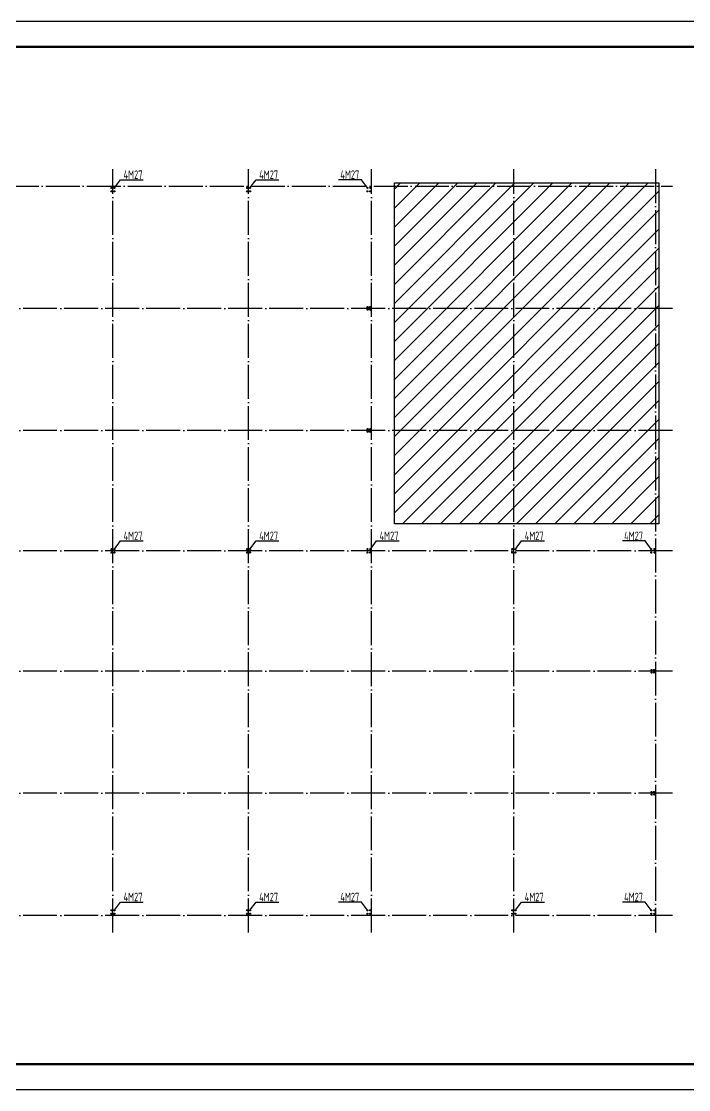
# Model space of a CAD drawing. Extents: x 32461 to 372567, y -698896 to 182569.
# Drawn here: x 115691 to 155054, y -140228 to -77228 of the extents above; entities that cross this region are included whole.
import ezdxf

# ---------------------------------------------------------------- set-up
doc = ezdxf.new("R2010")
doc.units = 0
doc.header["$LTSCALE"] = 1000
doc.header["$MEASUREMENT"] = 0
doc.linetypes.add('DASH', pattern=[0.35, 0.25, -0.1])
doc.linetypes.add('DOTE', pattern=[2.42, 2, -0.2, 0.02, -0.2])
for name, color, linetype in [('DOTE', 252, 'CONTINUOUS'), ('PUB_HATCH', 8, 'CONTINUOUS'), ('PUB_TITLE', 4, 'CONTINUOUS'), ('R', 1, 'CONTINUOUS'), ('REIN', 1, 'CONTINUOUS'), ('WALL', 6, 'CONTINUOUS'), ('锚栓', 60, 'CONTINUOUS')]:
    doc.layers.add(name, color=color, linetype=linetype)
doc.styles.add('TSSD_REIN', font='atssdeng.shx', dxfattribs={"width": 0.7, "bigfont": 'atssdchn.shx'})

msp = doc.modelspace()

# ---------------------------------------------------------------- hatches: boundary and pattern name
at = {"layer": 'PUB_HATCH'}
h = msp.add_hatch(dxfattribs=at)
h.set_pattern_fill('ANSI31', color=256, scale=500, style=0)
h.set_pattern_definition([(45, (0, -75520.94), (-561.266, 561.266), [])])
h.paths.add_polyline_path([(137693.1, -86751.5), (153293.1, -86751.5), (153293.1, -106851.5), (137693.1, -106851.5)])
h = msp.add_hatch(dxfattribs=at)
h.set_pattern_fill('ANSI31', color=256, angle=-90, style=0)
h.set_pattern_definition([(315, (20721.5083, 13330.3366), (1.122532015, 1.122532015), [])])
h.paths.add_polyline_path([(120977.1, -87051.5, 1), (121039.1, -87051.5, 1)])
h = msp.add_hatch(dxfattribs=at)
h.set_pattern_fill('ANSI31', color=256, angle=-90, style=0)
h.set_pattern_definition([(315, (20721.5083, 13130.3366), (1.122532015, 1.122532015), [])])
h.paths.add_polyline_path([(120977.1, -87251.5, 1), (121039.1, -87251.5, 1)])
h = msp.add_hatch(dxfattribs=at)
h.set_pattern_fill('ANSI31', color=256, angle=-90, style=0)
h.set_pattern_definition([(315, (20891.5083, 13330.3366), (1.122532015, 1.122532015), [])])
h.paths.add_polyline_path([(121147.1, -87051.5, 1), (121209.1, -87051.5, 1)])
h = msp.add_hatch(dxfattribs=at)
h.set_pattern_fill('ANSI31', color=256, angle=-90, style=0)
h.set_pattern_definition([(315, (20891.5083, 13130.3366), (1.122532015, 1.122532015), [])])
h.paths.add_polyline_path([(121147.1, -87251.5, 1), (121209.1, -87251.5, 1)])
h = msp.add_hatch(dxfattribs=at)
h.set_pattern_fill('ANSI31', color=256, angle=-90, style=0)
h.set_pattern_definition([(315, (28721.5083, 13330.3366), (1.122532015, 1.122532015), [])])
h.paths.add_polyline_path([(128977.1, -87051.5, 1), (129039.1, -87051.5, 1)])
h = msp.add_hatch(dxfattribs=at)
h.set_pattern_fill('ANSI31', color=256, angle=-90, style=0)
h.set_pattern_definition([(315, (28721.5083, 13130.3366), (1.122532015, 1.122532015), [])])
h.paths.add_polyline_path([(128977.1, -87251.5, 1), (129039.1, -87251.5, 1)])
h = msp.add_hatch(dxfattribs=at)
h.set_pattern_fill('ANSI31', color=256, angle=-90, style=0)
h.set_pattern_definition([(315, (28891.5083, 13330.3366), (1.122532015, 1.122532015), [])])
h.paths.add_polyline_path([(129147.1, -87051.5, 1), (129209.1, -87051.5, 1)])
h = msp.add_hatch(dxfattribs=at)
h.set_pattern_fill('ANSI31', color=256, angle=-90, style=0)
h.set_pattern_definition([(315, (28891.5083, 13130.3366), (1.122532015, 1.122532015), [])])
h.paths.add_polyline_path([(129147.1, -87251.5, 1), (129209.1, -87251.5, 1)])
h = msp.add_hatch(dxfattribs=at)
h.set_pattern_fill('ANSI31', color=256, angle=-90, style=0)
h.set_pattern_definition([(225, (236394.5941, 13330.3366), (-1.122532015, 1.122532015), [])])
h.paths.add_polyline_path([(136077.1, -87051.5, 1), (136139.1, -87051.5, 1)])
h = msp.add_hatch(dxfattribs=at)
h.set_pattern_fill('ANSI31', color=256, angle=-90, style=0)
h.set_pattern_definition([(225, (236394.5941, 13130.3366), (-1.122532015, 1.122532015), [])])
h.paths.add_polyline_path([(136077.1, -87251.5, 1), (136139.1, -87251.5, 1)])
h = msp.add_hatch(dxfattribs=at)
h.set_pattern_fill('ANSI31', color=256, angle=-90, style=0)
h.set_pattern_definition([(225, (236564.5941, 13330.3366), (-1.122532015, 1.122532015), [])])
h.paths.add_polyline_path([(136247.1, -87051.5, 1), (136309.1, -87051.5, 1)])
h = msp.add_hatch(dxfattribs=at)
h.set_pattern_fill('ANSI31', color=256, angle=-90, style=0)
h.set_pattern_definition([(225, (236564.5941, 13130.3366), (-1.122532015, 1.122532015), [])])
h.paths.add_polyline_path([(136247.1, -87251.5, 1), (136309.1, -87251.5, 1)])
h = msp.add_hatch(dxfattribs=at)
h.set_pattern_fill('ANSI31', color=256, angle=-90, style=0)
h.set_pattern_definition([(225, (236404.5941, 6305.3366), (-1.122532015, 1.122532015), [])])
h.paths.add_polyline_path([(136149.1, -94076.5, -1), (136087.1, -94076.5, -1)])
h = msp.add_hatch(dxfattribs=at)
h.set_pattern_fill('ANSI31', color=256, angle=-90, style=0)
h.set_pattern_definition([(225, (236404.5941, 6155.3366), (-1.122532015, 1.122532015), [])])
h.paths.add_polyline_path([(136149.1, -94226.5, -1), (136087.1, -94226.5, -1)])
h = msp.add_hatch(dxfattribs=at)
h.set_pattern_fill('ANSI31', color=256, angle=-90, style=0)
h.set_pattern_definition([(225, (236554.5941, 6305.3366), (-1.122532015, 1.122532015), [])])
h.paths.add_polyline_path([(136299.1, -94076.5, -1), (136237.1, -94076.5, -1)])
h = msp.add_hatch(dxfattribs=at)
h.set_pattern_fill('ANSI31', color=256, angle=-90, style=0)
h.set_pattern_definition([(225, (236554.5941, 6155.3366), (-1.122532015, 1.122532015), [])])
h.paths.add_polyline_path([(136299.1, -94226.5, -1), (136237.1, -94226.5, -1)])
h = msp.add_hatch(dxfattribs=at)
h.set_pattern_fill('ANSI31', color=256, angle=-90, style=0)
h.set_pattern_definition([(225, (236404.5941, -894.6634), (-1.122532015, 1.122532015), [])])
h.paths.add_polyline_path([(136149.1, -101276.5, -1), (136087.1, -101276.5, -1)])
h = msp.add_hatch(dxfattribs=at)
h.set_pattern_fill('ANSI31', color=256, angle=-90, style=0)
h.set_pattern_definition([(225, (236404.5941, -1044.6634), (-1.122532015, 1.122532015), [])])
h.paths.add_polyline_path([(136149.1, -101426.5, -1), (136087.1, -101426.5, -1)])
h = msp.add_hatch(dxfattribs=at)
h.set_pattern_fill('ANSI31', color=256, angle=-90, style=0)
h.set_pattern_definition([(225, (236554.5941, -894.6634), (-1.122532015, 1.122532015), [])])
h.paths.add_polyline_path([(136299.1, -101276.5, -1), (136237.1, -101276.5, -1)])
h = msp.add_hatch(dxfattribs=at)
h.set_pattern_fill('ANSI31', color=256, angle=-90, style=0)
h.set_pattern_definition([(225, (236554.5941, -1044.6634), (-1.122532015, 1.122532015), [])])
h.paths.add_polyline_path([(136299.1, -101426.5, -1), (136237.1, -101426.5, -1)])
h = msp.add_hatch(dxfattribs=at)
h.set_pattern_fill('ANSI31', color=256, angle=-90, style=0)
h.set_pattern_definition([(315, (20721.5083, -7969.6634), (1.122532015, 1.122532015), [])])
h.paths.add_polyline_path([(120977.1, -108351.5, 1), (121039.1, -108351.5, 1)])
h = msp.add_hatch(dxfattribs=at)
h.set_pattern_fill('ANSI31', color=256, angle=-90, style=0)
h.set_pattern_definition([(315, (20891.5083, -7969.6634), (1.122532015, 1.122532015), [])])
h.paths.add_polyline_path([(121147.1, -108351.5, 1), (121209.1, -108351.5, 1)])
h = msp.add_hatch(dxfattribs=at)
h.set_pattern_fill('ANSI31', color=256, angle=-90, style=0)
h.set_pattern_definition([(315, (28721.5083, -7969.6634), (1.122532015, 1.122532015), [])])
h.paths.add_polyline_path([(128977.1, -108351.5, 1), (129039.1, -108351.5, 1)])
h = msp.add_hatch(dxfattribs=at)
h.set_pattern_fill('ANSI31', color=256, angle=-90, style=0)
h.set_pattern_definition([(315, (28891.5083, -7969.6634), (1.122532015, 1.122532015), [])])
h.paths.add_polyline_path([(129147.1, -108351.5, 1), (129209.1, -108351.5, 1)])
h = msp.add_hatch(dxfattribs=at)
h.set_pattern_fill('ANSI31', color=256, angle=-90, style=0)
h.set_pattern_definition([(315, (35821.5083, -7969.6634), (1.122532015, 1.122532015), [])])
h.paths.add_polyline_path([(136077.1, -108351.5, 1), (136139.1, -108351.5, 1)])
h = msp.add_hatch(dxfattribs=at)
h.set_pattern_fill('ANSI31', color=256, angle=-90, style=0)
h.set_pattern_definition([(315, (35991.5083, -7969.6634), (1.122532015, 1.122532015), [])])
h.paths.add_polyline_path([(136247.1, -108351.5, 1), (136309.1, -108351.5, 1)])
h = msp.add_hatch(dxfattribs=at)
h.set_pattern_fill('ANSI31', color=256, angle=-90, style=0)
h.set_pattern_definition([(315, (44361.5083, -7969.6634), (1.122532015, 1.122532015), [])])
h.paths.add_polyline_path([(144617.1, -108351.5, 1), (144679.1, -108351.5, 1)])
h = msp.add_hatch(dxfattribs=at)
h.set_pattern_fill('ANSI31', color=256, angle=-90, style=0)
h.set_pattern_definition([(315, (44551.5083, -7969.6634), (1.122532015, 1.122532015), [])])
h.paths.add_polyline_path([(144807.1, -108351.5, 1), (144869.1, -108351.5, 1)])
h = msp.add_hatch(dxfattribs=at)
h.set_pattern_fill('ANSI31', color=256, angle=-90, style=0)
h.set_pattern_definition([(225, (253134.5941, -7969.6634), (-1.122532015, 1.122532015), [])])
h.paths.add_polyline_path([(152879.1, -108351.5, -1), (152817.1, -108351.5, -1)])
h = msp.add_hatch(dxfattribs=at)
h.set_pattern_fill('ANSI31', color=256, angle=-90, style=0)
h.set_pattern_definition([(225, (253324.5941, -7969.6634), (-1.122532015, 1.122532015), [])])
h.paths.add_polyline_path([(153069.1, -108351.5, -1), (153007.1, -108351.5, -1)])
h = msp.add_hatch(dxfattribs=at)
h.set_pattern_fill('ANSI31', color=256, angle=-90, style=0)
h.set_pattern_definition([(315, (20721.5083, -8169.6634), (1.122532015, 1.122532015), [])])
h.paths.add_polyline_path([(120977.1, -108551.5, 1), (121039.1, -108551.5, 1)])
h = msp.add_hatch(dxfattribs=at)
h.set_pattern_fill('ANSI31', color=256, angle=-90, style=0)
h.set_pattern_definition([(315, (20891.5083, -8169.6634), (1.122532015, 1.122532015), [])])
h.paths.add_polyline_path([(121147.1, -108551.5, 1), (121209.1, -108551.5, 1)])
h = msp.add_hatch(dxfattribs=at)
h.set_pattern_fill('ANSI31', color=256, angle=-90, style=0)
h.set_pattern_definition([(315, (28721.5083, -8169.6634), (1.122532015, 1.122532015), [])])
h.paths.add_polyline_path([(128977.1, -108551.5, 1), (129039.1, -108551.5, 1)])
h = msp.add_hatch(dxfattribs=at)
h.set_pattern_fill('ANSI31', color=256, angle=-90, style=0)
h.set_pattern_definition([(315, (28891.5083, -8169.6634), (1.122532015, 1.122532015), [])])
h.paths.add_polyline_path([(129147.1, -108551.5, 1), (129209.1, -108551.5, 1)])
h = msp.add_hatch(dxfattribs=at)
h.set_pattern_fill('ANSI31', color=256, angle=-90, style=0)
h.set_pattern_definition([(315, (35821.5083, -8169.6634), (1.122532015, 1.122532015), [])])
h.paths.add_polyline_path([(136077.1, -108551.5, 1), (136139.1, -108551.5, 1)])
h = msp.add_hatch(dxfattribs=at)
h.set_pattern_fill('ANSI31', color=256, angle=-90, style=0)
h.set_pattern_definition([(315, (35991.5083, -8169.6634), (1.122532015, 1.122532015), [])])
h.paths.add_polyline_path([(136247.1, -108551.5, 1), (136309.1, -108551.5, 1)])
h = msp.add_hatch(dxfattribs=at)
h.set_pattern_fill('ANSI31', color=256, angle=-90, style=0)
h.set_pattern_definition([(315, (44361.5083, -8169.6634), (1.122532015, 1.122532015), [])])
h.paths.add_polyline_path([(144617.1, -108551.5, 1), (144679.1, -108551.5, 1)])
h = msp.add_hatch(dxfattribs=at)
h.set_pattern_fill('ANSI31', color=256, angle=-90, style=0)
h.set_pattern_definition([(315, (44551.5083, -8169.6634), (1.122532015, 1.122532015), [])])
h.paths.add_polyline_path([(144807.1, -108551.5, 1), (144869.1, -108551.5, 1)])
h = msp.add_hatch(dxfattribs=at)
h.set_pattern_fill('ANSI31', color=256, angle=-90, style=0)
h.set_pattern_definition([(225, (253134.5941, -8169.6634), (-1.122532015, 1.122532015), [])])
h.paths.add_polyline_path([(152879.1, -108551.5, -1), (152817.1, -108551.5, -1)])
h = msp.add_hatch(dxfattribs=at)
h.set_pattern_fill('ANSI31', color=256, angle=-90, style=0)
h.set_pattern_definition([(225, (253324.5941, -8169.6634), (-1.122532015, 1.122532015), [])])
h.paths.add_polyline_path([(153069.1, -108551.5, -1), (153007.1, -108551.5, -1)])
h = msp.add_hatch(dxfattribs=at)
h.set_pattern_fill('ANSI31', color=256, angle=-90, style=0)
h.set_pattern_definition([(225, (253154.5941, -15094.6634), (-1.122532015, 1.122532015), [])])
h.paths.add_polyline_path([(152899.1, -115476.5, -1), (152837.1, -115476.5, -1)])
h = msp.add_hatch(dxfattribs=at)
h.set_pattern_fill('ANSI31', color=256, angle=-90, style=0)
h.set_pattern_definition([(225, (253154.5941, -15244.6634), (-1.122532015, 1.122532015), [])])
h.paths.add_polyline_path([(152899.1, -115626.5, -1), (152837.1, -115626.5, -1)])
h = msp.add_hatch(dxfattribs=at)
h.set_pattern_fill('ANSI31', color=256, angle=-90, style=0)
h.set_pattern_definition([(225, (253304.5941, -15094.6634), (-1.122532015, 1.122532015), [])])
h.paths.add_polyline_path([(153049.1, -115476.5, -1), (152987.1, -115476.5, -1)])
h = msp.add_hatch(dxfattribs=at)
h.set_pattern_fill('ANSI31', color=256, angle=-90, style=0)
h.set_pattern_definition([(225, (253304.5941, -15244.6634), (-1.122532015, 1.122532015), [])])
h.paths.add_polyline_path([(153049.1, -115626.5, -1), (152987.1, -115626.5, -1)])
h = msp.add_hatch(dxfattribs=at)
h.set_pattern_fill('ANSI31', color=256, angle=-90, style=0)
h.set_pattern_definition([(225, (253154.5941, -22294.6634), (-1.122532015, 1.122532015), [])])
h.paths.add_polyline_path([(152899.1, -122676.5, -1), (152837.1, -122676.5, -1)])
h = msp.add_hatch(dxfattribs=at)
h.set_pattern_fill('ANSI31', color=256, angle=-90, style=0)
h.set_pattern_definition([(225, (253154.5941, -22444.6634), (-1.122532015, 1.122532015), [])])
h.paths.add_polyline_path([(152899.1, -122826.5, -1), (152837.1, -122826.5, -1)])
h = msp.add_hatch(dxfattribs=at)
h.set_pattern_fill('ANSI31', color=256, angle=-90, style=0)
h.set_pattern_definition([(225, (253304.5941, -22294.6634), (-1.122532015, 1.122532015), [])])
h.paths.add_polyline_path([(153049.1, -122676.5, -1), (152987.1, -122676.5, -1)])
h = msp.add_hatch(dxfattribs=at)
h.set_pattern_fill('ANSI31', color=256, angle=-90, style=0)
h.set_pattern_definition([(225, (253304.5941, -22444.6634), (-1.122532015, 1.122532015), [])])
h.paths.add_polyline_path([(153049.1, -122826.5, -1), (152987.1, -122826.5, -1)])
h = msp.add_hatch(dxfattribs=at)
h.set_pattern_fill('ANSI31', color=256, angle=-90, style=0)
h.set_pattern_definition([(45, (20721.5083, -230033.345), (1.122532015, -1.122532015), [])])
h.paths.add_polyline_path([(120977.1, -129651.5, -1), (121039.1, -129651.5, -1)])
h = msp.add_hatch(dxfattribs=at)
h.set_pattern_fill('ANSI31', color=256, angle=-90, style=0)
h.set_pattern_definition([(45, (20891.5083, -230033.345), (1.122532015, -1.122532015), [])])
h.paths.add_polyline_path([(121147.1, -129651.5, -1), (121209.1, -129651.5, -1)])
h = msp.add_hatch(dxfattribs=at)
h.set_pattern_fill('ANSI31', color=256, angle=-90, style=0)
h.set_pattern_definition([(45, (28721.5083, -230033.345), (1.122532015, -1.122532015), [])])
h.paths.add_polyline_path([(128977.1, -129651.5, -1), (129039.1, -129651.5, -1)])
h = msp.add_hatch(dxfattribs=at)
h.set_pattern_fill('ANSI31', color=256, angle=-90, style=0)
h.set_pattern_definition([(45, (28891.5083, -230033.345), (1.122532015, -1.122532015), [])])
h.paths.add_polyline_path([(129147.1, -129651.5, -1), (129209.1, -129651.5, -1)])
h = msp.add_hatch(dxfattribs=at)
h.set_pattern_fill('ANSI31', color=256, angle=-90, style=0)
h.set_pattern_definition([(135, (236394.5941, -230033.345), (-1.122532015, -1.122532015), [])])
h.paths.add_polyline_path([(136077.1, -129651.5, -1), (136139.1, -129651.5, -1)])
h = msp.add_hatch(dxfattribs=at)
h.set_pattern_fill('ANSI31', color=256, angle=-90, style=0)
h.set_pattern_definition([(135, (236564.5941, -230033.345), (-1.122532015, -1.122532015), [])])
h.paths.add_polyline_path([(136247.1, -129651.5, -1), (136309.1, -129651.5, -1)])
h = msp.add_hatch(dxfattribs=at)
h.set_pattern_fill('ANSI31', color=256, angle=-90, style=0)
h.set_pattern_definition([(45, (44361.5083, -230033.345), (1.122532015, -1.122532015), [])])
h.paths.add_polyline_path([(144617.1, -129651.5, -1), (144679.1, -129651.5, -1)])
h = msp.add_hatch(dxfattribs=at)
h.set_pattern_fill('ANSI31', color=256, angle=-90, style=0)
h.set_pattern_definition([(45, (44551.5083, -230033.345), (1.122532015, -1.122532015), [])])
h.paths.add_polyline_path([(144807.1, -129651.5, -1), (144869.1, -129651.5, -1)])
h = msp.add_hatch(dxfattribs=at)
h.set_pattern_fill('ANSI31', color=256, angle=-90, style=0)
h.set_pattern_definition([(135, (253134.5941, -230033.345), (-1.122532015, -1.122532015), [])])
h.paths.add_polyline_path([(152817.1, -129651.5, -1), (152879.1, -129651.5, -1)])
h = msp.add_hatch(dxfattribs=at)
h.set_pattern_fill('ANSI31', color=256, angle=-90, style=0)
h.set_pattern_definition([(135, (253324.5941, -230033.345), (-1.122532015, -1.122532015), [])])
h.paths.add_polyline_path([(153007.1, -129651.5, -1), (153069.1, -129651.5, -1)])
h = msp.add_hatch(dxfattribs=at)
h.set_pattern_fill('ANSI31', color=256, angle=-90, style=0)
h.set_pattern_definition([(45, (20721.5083, -230233.345), (1.122532015, -1.122532015), [])])
h.paths.add_polyline_path([(120977.1, -129851.5, -1), (121039.1, -129851.5, -1)])
h = msp.add_hatch(dxfattribs=at)
h.set_pattern_fill('ANSI31', color=256, angle=-90, style=0)
h.set_pattern_definition([(45, (20891.5083, -230233.345), (1.122532015, -1.122532015), [])])
h.paths.add_polyline_path([(121147.1, -129851.5, -1), (121209.1, -129851.5, -1)])
h = msp.add_hatch(dxfattribs=at)
h.set_pattern_fill('ANSI31', color=256, angle=-90, style=0)
h.set_pattern_definition([(45, (28721.5083, -230233.345), (1.122532015, -1.122532015), [])])
h.paths.add_polyline_path([(128977.1, -129851.5, -1), (129039.1, -129851.5, -1)])
h = msp.add_hatch(dxfattribs=at)
h.set_pattern_fill('ANSI31', color=256, angle=-90, style=0)
h.set_pattern_definition([(45, (28891.5083, -230233.345), (1.122532015, -1.122532015), [])])
h.paths.add_polyline_path([(129147.1, -129851.5, -1), (129209.1, -129851.5, -1)])
h = msp.add_hatch(dxfattribs=at)
h.set_pattern_fill('ANSI31', color=256, angle=-90, style=0)
h.set_pattern_definition([(135, (236394.5941, -230233.345), (-1.122532015, -1.122532015), [])])
h.paths.add_polyline_path([(136077.1, -129851.5, -1), (136139.1, -129851.5, -1)])
h = msp.add_hatch(dxfattribs=at)
h.set_pattern_fill('ANSI31', color=256, angle=-90, style=0)
h.set_pattern_definition([(135, (236564.5941, -230233.345), (-1.122532015, -1.122532015), [])])
h.paths.add_polyline_path([(136309.1, -129851.5, 1), (136247.1, -129851.5, 1)])
h = msp.add_hatch(dxfattribs=at)
h.set_pattern_fill('ANSI31', color=256, angle=-90, style=0)
h.set_pattern_definition([(45, (44361.5083, -230233.345), (1.122532015, -1.122532015), [])])
h.paths.add_polyline_path([(144617.1, -129851.5, -1), (144679.1, -129851.5, -1)])
h = msp.add_hatch(dxfattribs=at)
h.set_pattern_fill('ANSI31', color=256, angle=-90, style=0)
h.set_pattern_definition([(45, (44551.5083, -230233.345), (1.122532015, -1.122532015), [])])
h.paths.add_polyline_path([(144807.1, -129851.5, -1), (144869.1, -129851.5, -1)])
h = msp.add_hatch(dxfattribs=at)
h.set_pattern_fill('ANSI31', color=256, angle=-90, style=0)
h.set_pattern_definition([(135, (253134.5941, -230233.345), (-1.122532015, -1.122532015), [])])
h.paths.add_polyline_path([(152817.1, -129851.5, -1), (152879.1, -129851.5, -1)])
h = msp.add_hatch(dxfattribs=at)
h.set_pattern_fill('ANSI31', color=256, angle=-90, style=0)
h.set_pattern_definition([(135, (253324.5941, -230233.345), (-1.122532015, -1.122532015), [])])
h.paths.add_polyline_path([(153069.1, -129851.5, 1), (153007.1, -129851.5, 1)])

# ---------------------------------------------------------------- linework, layer by layer
at = {"layer": 'DOTE', "color": 251, "linetype": 'DOTE'}
for p, q in [((121093.1, -130951.5), (121093.1, -85951.5)), ((129093.1, -130951.5), (129093.1, -85951.5)), ((136343.1, -130951.5), (136343.1, -85951.5)), ((144743.1, -130951.5), (144743.1, -85951.5)), ((153093.1, -85951.5), (153093.1, -130951.5)), ((88093.1, -86951.5), (154093.1, -86951.5)), ((154093.1, -94151.5), (88093.1, -94151.5)), ((154093.1, -101351.5), (88093.1, -101351.5)), ((154093.1, -108451.5), (88093.1, -108451.5)), ((154093.1, -115551.5), (88093.1, -115551.5)), ((154093.1, -122751.5), (88093.1, -122751.5)), ((154093.1, -129951.5), (88093.1, -129951.5))]:
    msp.add_line(p, q, dxfattribs=at)
at = {"layer": 'PUB_TITLE'}
msp.add_lwpolyline([(74273.1, -140227.8), (185723.1, -140227.8), (185723.1, -77227.8), (74273.1, -77227.8)], close=True, dxfattribs=at)
at = {"layer": 'PUB_TITLE', "const_width": 150}
msp.add_lwpolyline([(78023.1, -138727.8), (184223.1, -138727.8), (184223.1, -78727.8), (78023.1, -78727.8)], close=True, dxfattribs=at)
at = {"layer": 'R'}
msp.add_lwpolyline([(137693.1, -86751.5), (153293.1, -86751.5), (153293.1, -106851.5), (137693.1, -106851.5)], close=True, dxfattribs=at)
at = {"layer": 'REIN', "linetype": 'DASH'}
for p, q in [((120979.8, -87051.5), (121036.3, -87051.5)), ((120979.8, -87251.5), (121036.3, -87251.5)), ((121008.1, -87079.7), (121008.1, -87023.3)), ((121008.1, -87279.7), (121008.1, -87223.3)), ((121149.8, -87051.5), (121206.3, -87051.5)), ((121149.8, -87251.5), (121206.3, -87251.5)), ((121178.1, -87079.7), (121178.1, -87023.3)), ((121178.1, -87279.7), (121178.1, -87223.3)), ((128979.8, -87051.5), (129036.3, -87051.5)), ((128979.8, -87251.5), (129036.3, -87251.5)), ((129008.1, -87079.7), (129008.1, -87023.3)), ((129008.1, -87279.7), (129008.1, -87223.3)), ((129149.8, -87051.5), (129206.3, -87051.5)), ((129149.8, -87251.5), (129206.3, -87251.5)), ((129178.1, -87079.7), (129178.1, -87023.3)), ((129178.1, -87279.7), (129178.1, -87223.3)), ((136136.3, -87051.5), (136079.8, -87051.5)), ((136136.3, -87251.5), (136079.8, -87251.5)), ((136108.1, -87079.7), (136108.1, -87023.3)), ((136108.1, -87279.7), (136108.1, -87223.3)), ((136306.3, -87051.5), (136249.8, -87051.5)), ((136306.3, -87251.5), (136249.8, -87251.5)), ((136278.1, -87079.7), (136278.1, -87023.3)), ((136278.1, -87279.7), (136278.1, -87223.3)), ((136146.3, -94076.5), (136089.8, -94076.5)), ((136146.3, -94226.5), (136089.8, -94226.5)), ((136118.1, -94104.7), (136118.1, -94048.3)), ((136118.1, -94254.7), (136118.1, -94198.3)), ((136296.3, -94076.5), (136239.8, -94076.5)), ((136296.3, -94226.5), (136239.8, -94226.5)), ((136268.1, -94104.7), (136268.1, -94048.3)), ((136268.1, -94254.7), (136268.1, -94198.3)), ((136146.3, -101276.5), (136089.8, -101276.5)), ((136146.3, -101426.5), (136089.8, -101426.5)), ((136118.1, -101304.7), (136118.1, -101248.3)), ((136118.1, -101454.7), (136118.1, -101398.3)), ((136296.3, -101276.5), (136239.8, -101276.5)), ((136296.3, -101426.5), (136239.8, -101426.5)), ((136268.1, -101304.7), (136268.1, -101248.3)), ((136268.1, -101454.7), (136268.1, -101398.3)), ((120979.8, -108351.5), (121036.3, -108351.5)), ((121008.1, -108379.7), (121008.1, -108323.3)), ((121149.8, -108351.5), (121206.3, -108351.5)), ((121178.1, -108379.7), (121178.1, -108323.3)), ((128979.8, -108351.5), (129036.3, -108351.5)), ((129008.1, -108379.7), (129008.1, -108323.3)), ((129149.8, -108351.5), (129206.3, -108351.5)), ((129178.1, -108379.7), (129178.1, -108323.3)), ((136079.8, -108351.5), (136136.3, -108351.5)), ((136108.1, -108379.7), (136108.1, -108323.3)), ((136249.8, -108351.5), (136306.3, -108351.5)), ((136278.1, -108379.7), (136278.1, -108323.3)), ((144619.8, -108351.5), (144676.3, -108351.5)), ((144648.1, -108379.7), (144648.1, -108323.3)), ((144809.8, -108351.5), (144866.3, -108351.5)), ((144838.1, -108379.7), (144838.1, -108323.3)), ((152876.3, -108351.5), (152819.8, -108351.5)), ((152848.1, -108379.7), (152848.1, -108323.3)), ((153066.3, -108351.5), (153009.8, -108351.5)), ((153038.1, -108379.7), (153038.1, -108323.3)), ((120979.8, -108551.5), (121036.3, -108551.5)), ((121008.1, -108579.7), (121008.1, -108523.3)), ((121149.8, -108551.5), (121206.3, -108551.5)), ((121178.1, -108579.7), (121178.1, -108523.3)), ((128979.8, -108551.5), (129036.3, -108551.5)), ((129008.1, -108579.7), (129008.1, -108523.3)), ((129149.8, -108551.5), (129206.3, -108551.5)), ((129178.1, -108579.7), (129178.1, -108523.3)), ((136079.8, -108551.5), (136136.3, -108551.5)), ((136108.1, -108579.7), (136108.1, -108523.3)), ((136249.8, -108551.5), (136306.3, -108551.5)), ((136278.1, -108579.7), (136278.1, -108523.3)), ((144619.8, -108551.5), (144676.3, -108551.5)), ((144648.1, -108579.7), (144648.1, -108523.3)), ((144809.8, -108551.5), (144866.3, -108551.5)), ((144838.1, -108579.7), (144838.1, -108523.3)), ((152876.3, -108551.5), (152819.8, -108551.5)), ((152848.1, -108579.7), (152848.1, -108523.3)), ((153066.3, -108551.5), (153009.8, -108551.5)), ((153038.1, -108579.7), (153038.1, -108523.3)), ((152896.3, -115476.5), (152839.8, -115476.5)), ((152896.3, -115626.5), (152839.8, -115626.5)), ((152868.1, -115504.7), (152868.1, -115448.3)), ((152868.1, -115654.7), (152868.1, -115598.3)), ((153046.3, -115476.5), (152989.8, -115476.5)), ((153046.3, -115626.5), (152989.8, -115626.5)), ((153018.1, -115504.7), (153018.1, -115448.3)), ((153018.1, -115654.7), (153018.1, -115598.3)), ((152896.3, -122676.5), (152839.8, -122676.5)), ((152896.3, -122826.5), (152839.8, -122826.5)), ((152868.1, -122704.7), (152868.1, -122648.3)), ((152868.1, -122854.7), (152868.1, -122798.3)), ((153046.3, -122676.5), (152989.8, -122676.5)), ((153046.3, -122826.5), (152989.8, -122826.5)), ((153018.1, -122704.7), (153018.1, -122648.3)), ((153018.1, -122854.7), (153018.1, -122798.3)), ((120979.8, -129651.5), (121036.3, -129651.5)), ((121008.1, -129623.3), (121008.1, -129679.7)), ((121149.8, -129651.5), (121206.3, -129651.5)), ((121178.1, -129623.3), (121178.1, -129679.7)), ((128979.8, -129651.5), (129036.3, -129651.5)), ((129008.1, -129623.3), (129008.1, -129679.7)), ((129149.8, -129651.5), (129206.3, -129651.5)), ((129178.1, -129623.3), (129178.1, -129679.7)), ((136136.3, -129651.5), (136079.8, -129651.5)), ((136108.1, -129623.3), (136108.1, -129679.7)), ((136306.3, -129651.5), (136249.8, -129651.5)), ((136278.1, -129623.3), (136278.1, -129679.7)), ((144619.8, -129651.5), (144686.3, -129651.5)), ((144648.1, -129623.3), (144648.1, -129679.7)), ((144799.8, -129651.5), (144866.3, -129651.5)), ((144838.1, -129623.3), (144838.1, -129679.7)), ((152876.3, -129651.5), (152819.8, -129651.5)), ((152848.1, -129623.3), (152848.1, -129679.7)), ((153066.3, -129651.5), (153009.8, -129651.5)), ((153038.1, -129623.3), (153038.1, -129679.7)), ((120979.8, -129851.5), (121036.3, -129851.5)), ((121008.1, -129823.3), (121008.1, -129879.7)), ((121149.8, -129851.5), (121206.3, -129851.5)), ((121178.1, -129823.3), (121178.1, -129879.7)), ((128979.8, -129851.5), (129036.3, -129851.5)), ((129008.1, -129823.3), (129008.1, -129879.7)), ((129149.8, -129851.5), (129206.3, -129851.5)), ((129178.1, -129823.3), (129178.1, -129879.7)), ((136136.3, -129851.5), (136079.8, -129851.5)), ((136108.1, -129823.3), (136108.1, -129879.7)), ((136306.3, -129851.5), (136249.8, -129851.5)), ((136278.1, -129823.3), (136278.1, -129879.7)), ((144619.8, -129851.5), (144686.3, -129851.5)), ((144648.1, -129823.3), (144648.1, -129879.7)), ((144799.8, -129851.5), (144866.3, -129851.5)), ((144838.1, -129823.3), (144838.1, -129879.7)), ((152876.3, -129851.5), (152819.8, -129851.5)), ((152848.1, -129823.3), (152848.1, -129879.7)), ((153066.3, -129851.5), (153009.8, -129851.5)), ((153038.1, -129823.3), (153038.1, -129879.7))]:
    msp.add_line(p, q, dxfattribs=at)
at = {"layer": 'WALL'}
for points in [[(121178.1, -87051.5), (121537, -86572.3), (122883.4, -86572.3)], [(129178.1, -87051.5), (129537, -86572.3), (130883.4, -86572.3)], [(136108.1, -87051.5), (135749.1, -86572.3), (134402.7, -86572.3)], [(121178.1, -108351.5), (121537, -107872.3), (122883.4, -107872.3)], [(129178.1, -108351.5), (129537, -107872.3), (130883.4, -107872.3)], [(136278.1, -108351.5), (136637, -107872.3), (137983.4, -107872.3)], [(144838.1, -108351.5), (145197, -107872.3), (146543.4, -107872.3)], [(152848.1, -108351.5), (152489.1, -107872.3), (151142.7, -107872.3)], [(121178.1, -129651.5), (121537, -129172.3), (122883.4, -129172.3)], [(129178.1, -129651.5), (129537, -129172.3), (130883.4, -129172.3)], [(136108.1, -129651.5), (135749.1, -129172.3), (134402.7, -129172.3)], [(144838.1, -129651.5), (145197, -129172.3), (146543.4, -129172.3)], [(152848.1, -129651.5), (152489.1, -129172.3), (151142.7, -129172.3)]]:
    msp.add_lwpolyline(points, dxfattribs=at)
at = {"layer": '锚栓'}
for centre in [(121008.1, -87051.5), (121008.1, -87251.5), (121178.1, -87051.5), (121178.1, -87251.5), (129008.1, -87051.5), (129008.1, -87251.5), (129178.1, -87051.5), (129178.1, -87251.5), (136108.1, -87051.5), (136108.1, -87251.5), (136278.1, -87051.5), (136278.1, -87251.5), (136118.1, -94076.5), (136118.1, -94226.5), (136268.1, -94076.5), (136268.1, -94226.5), (136118.1, -101276.5), (136118.1, -101426.5), (136268.1, -101276.5), (136268.1, -101426.5), (121008.1, -108351.5), (121178.1, -108351.5), (129008.1, -108351.5), (129178.1, -108351.5), (136108.1, -108351.5), (136278.1, -108351.5), (144648.1, -108351.5), (144838.1, -108351.5), (152848.1, -108351.5), (153038.1, -108351.5), (121008.1, -108551.5), (121178.1, -108551.5), (129008.1, -108551.5), (129178.1, -108551.5), (136108.1, -108551.5), (136278.1, -108551.5), (144648.1, -108551.5), (144838.1, -108551.5), (152848.1, -108551.5), (153038.1, -108551.5), (152868.1, -115476.5), (152868.1, -115626.5), (153018.1, -115476.5), (153018.1, -115626.5), (152868.1, -122676.5), (152868.1, -122826.5), (153018.1, -122676.5), (153018.1, -122826.5), (121008.1, -129651.5), (121178.1, -129651.5), (129008.1, -129651.5), (129178.1, -129651.5), (136108.1, -129651.5), (136278.1, -129651.5), (144648.1, -129651.5), (144838.1, -129651.5), (152848.1, -129651.5), (153038.1, -129651.5), (121008.1, -129851.5), (121178.1, -129851.5), (129008.1, -129851.5), (129178.1, -129851.5), (136108.1, -129851.5), (136278.1, -129851.5), (144648.1, -129851.5), (144838.1, -129851.5), (152848.1, -129851.5), (153038.1, -129851.5)]:
    msp.add_circle(centre, 31, dxfattribs=at)

# ---------------------------------------------------------------- texts
at = {"layer": 'WALL', "style": 'TSSD_REIN', "width": 0.7}
for p in [(121720.7, -86519.7), (129720.7, -86519.7), (134507, -86519.7), (121720.7, -107819.7), (129720.7, -107819.7), (136820.7, -107819.7), (145380.7, -107819.7), (151247, -107819.7), (121720.7, -129119.7), (129720.7, -129119.7), (134507, -129119.7), (145380.7, -129119.7), (151247, -129119.7)]:
    msp.add_text('4M27', height=504, dxfattribs=at).set_placement(p)

doc.saveas('drawing.dxf')
